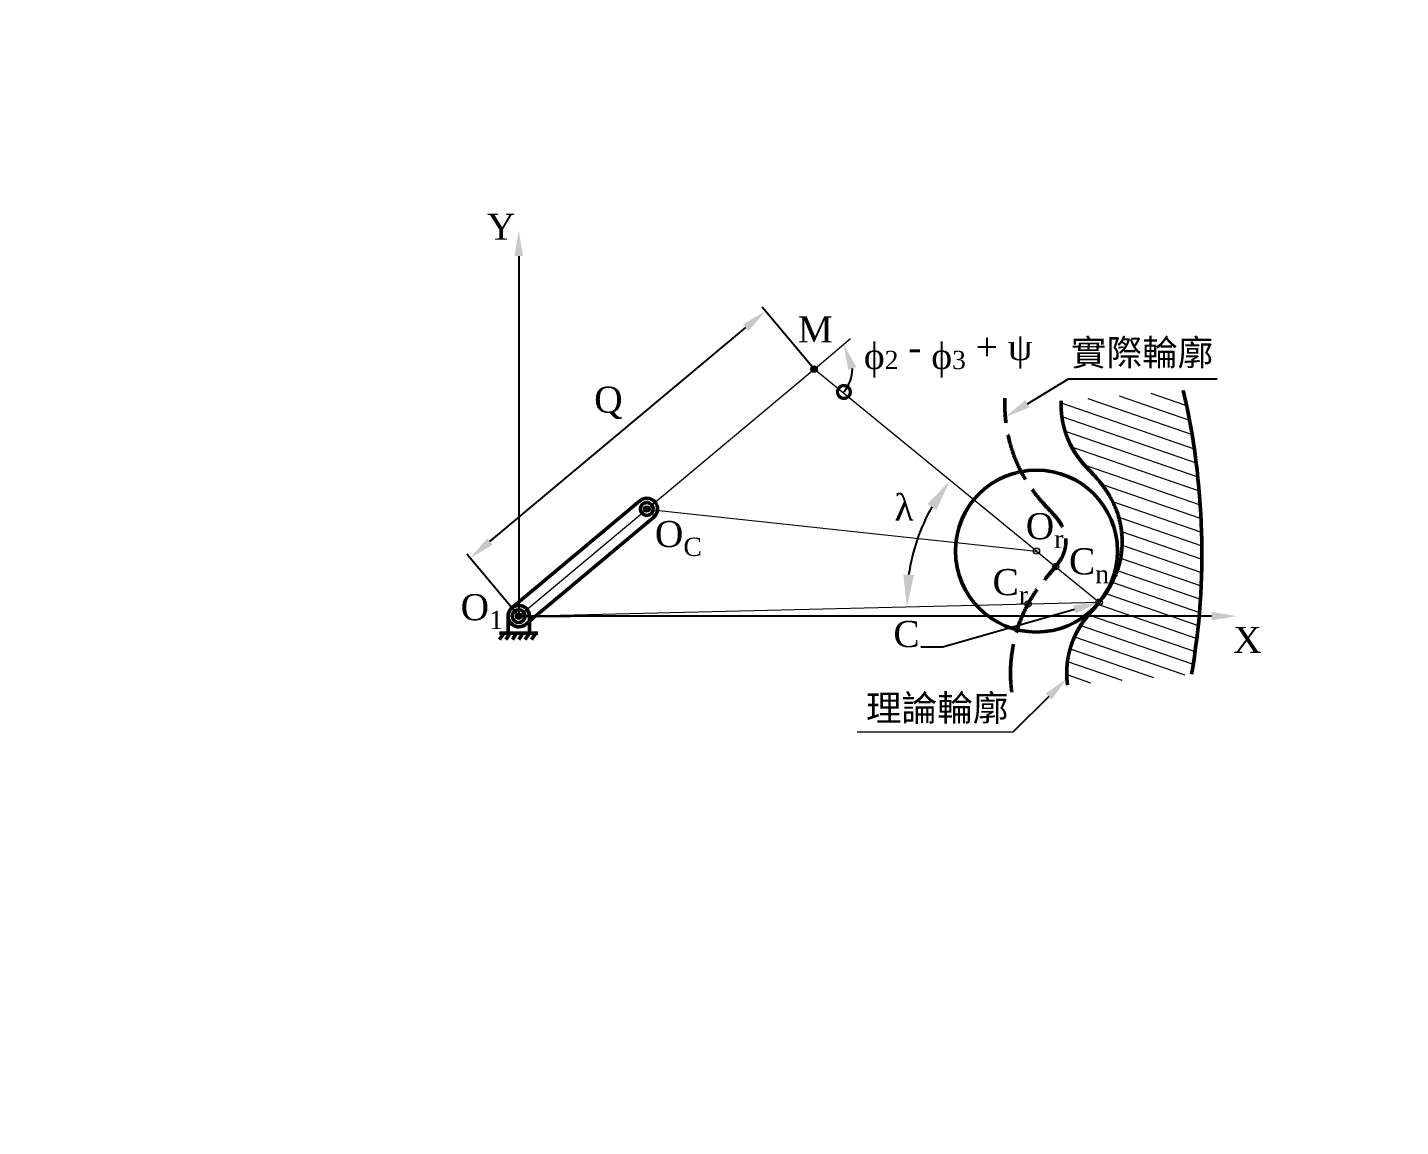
# Model space of a CAD drawing. Header units: millimetres. Extents: x -627 to 1823, y -1195 to 1759.
# Drawn here: x 925.2 to 1267, y -485.7 to -212.1 of the extents above; entities that cross this region are included whole.
import ezdxf
from ezdxf import colors
from ezdxf.entities.mleader import LeaderData, LeaderLine
from ezdxf.math import Vec2, Vec3

# ---------------------------------------------------------------- set-up
doc = ezdxf.new("R2010")
doc.units = ezdxf.units.MM
doc.linetypes.add('ACAD_ISO02W100', pattern=[15, 12, -3])
doc.layers.add('DIM', color=7, linetype='Continuous', lineweight=20)
doc.layers.add('PROFILE', color=7, linetype='Continuous', lineweight=50)
doc.styles.get("Standard").update_dxf_attribs({"font": 'arial.ttf'})
doc.styles.add('可註解', font='arial.ttf')
doc.dimstyles.new('凸輪專題用', dxfattribs={"dimtxt": 2.5, "dimasz": 8, "dimexe": 1.25, "dimexo": 0.625, "dimtad": 1, "dimtxsty": 'Standard', "dimcen": 0, "dimadec": 0, "dimazin": 0, "dimtfac": 1, "dimtmove": 0, "dimatfit": 3, "dimfxl": 1, "dimarcsym": 0})

# ---------------------------------------------------------------- blocks, each defined once
blk = doc.blocks.new('*D203')
at = {"layer": 'Defpoints', "color": 0, "transparency": 16777216}
for p in [(1121.01, -297.19), (1148.83, -334.42), (1176.39, -342.46), (1191.99, -355.22), (1047.49, -358.66)]:
    blk.add_point(p, dxfattribs=at)
at = {"layer": 'DIM', "color": 0, "lineweight": -2, "transparency": 16777216}
blk.add_arc((1191.99, -355.22), 47.91, 150.3161, 171.7866, dxfattribs=at)
at = {"layer": 'DIM', "color": 0, "transparency": 16777216}
for points in [[(1149.27, -330.74), (1151.47, -332.25), (1154.9, -324.9)], [(1145.91, -348.45), (1143.24, -348.29), (1144.1, -356.36)]]:
    blk.add_solid(points, dxfattribs=at)
blk = doc.blocks.new('*D204')
at = {"layer": 'Defpoints', "color": 0, "transparency": 16777216}
for p in [(1108.93, -282.75), (1121.01, -297.19), (1047.49, -358.66)]:
    blk.add_point(p, dxfattribs=at)
at = {"layer": 'DIM', "color": 0, "lineweight": -2, "transparency": 16777216}
for p, q in [((1120.61, -296.72), (1108.13, -281.79)), ((1040.32, -340.11), (1104.02, -286.85)), ((1047.09, -358.18), (1034.61, -343.26))]:
    blk.add_line(p, q, dxfattribs=at)
at = {"layer": 'DIM', "color": 0, "transparency": 16777216}
for points in [[(1103.34, -286.04), (1104.71, -287.67), (1108.93, -282.75)], [(1039.64, -339.29), (1041.01, -340.93), (1035.41, -344.21)]]:
    blk.add_solid(points, dxfattribs=at)
blk = doc.blocks.new('_DotSmall')
at = {"color": 0, "linetype": 'ByBlock', "const_width": 0.5}
blk.add_lwpolyline([(-0.0625, 0, 1), (0.0625, 0, 1)], format="xyb", close=True, dxfattribs=at)
blk = doc.blocks.new('*D205')
at = {"layer": 'Defpoints', "color": 0, "transparency": 16777216}
for p in [(1130.12, -289.58), (1121.26, -296.99), (1121.26, -296.99), (1130.32, -299.06), (1176.64, -342.25)]:
    blk.add_point(p, dxfattribs=at)
at = {"layer": 'DIM', "color": 0, "lineweight": -2, "transparency": 16777216}
blk.add_arc((1121.26, -296.99), 9.29, 320.7373, 359.5981, dxfattribs=at)
at = {"layer": 'DIM', "color": 0, "transparency": 16777216}
blk.add_solid([(1129.55, -297.41), (1131.55, -296.69), (1128.39, -291.03)], dxfattribs=at)
at = {"layer": 'DIM', "color": 0, "lineweight": -2, "transparency": 16777216, "xscale": 6.4, "yscale": 6.4, "zscale": 6.4, "rotation": 230.7373248420033}
blk.add_blockref('_DotSmall', (1128.45, -302.87), dxfattribs=at)
blk = doc.blocks.new('*D213')
at = {"layer": 'Defpoints', "color": 0, "transparency": 16777216}
for p in [(1106.73, -704.37), (1117.41, -709.73), (1094.27, -715.44), (1094.27, -715.44), (1121.66, -715.44)]:
    blk.add_point(p, dxfattribs=at)
at = {"layer": 'DIM', "color": 0, "lineweight": -2, "transparency": 16777216}
blk.add_line((1107.2, -703.96), (1113.02, -698.79), dxfattribs=at)
blk.add_arc((1094.27, -715.44), 23.83, 0, 26.1821, dxfattribs=at)
at = {"layer": 'DIM', "color": 0, "transparency": 16777216}
blk.add_solid([(1114.77, -705.52), (1116.54, -704.33), (1112.09, -699.62)], dxfattribs=at)
at = {"layer": 'DIM', "color": 0, "lineweight": -2, "transparency": 16777216, "xscale": 6.4, "yscale": 6.4, "zscale": 6.4, "rotation": 270.0000000000002}
blk.add_blockref('_DotSmall', (1118.1, -715.44), dxfattribs=at)
blk = doc.blocks.new('*D214')
at = {"layer": 'Defpoints', "color": 0, "transparency": 16777216}
for p in [(1267.03, -678.4), (1094.27, -715.44), (1094.27, -715.44), (1107.99, -714.48), (1121.66, -715.44)]:
    blk.add_point(p, dxfattribs=at)
at = {"layer": 'DIM', "color": 0, "lineweight": -2, "transparency": 16777216}
for start, end in [(39.0115, 65.9197), (0, 12.1034), (333.0919, 0)]:
    blk.add_arc((1094.27, -715.44), 13.75, start, end, dxfattribs=at)
at = {"layer": 'DIM', "color": 0, "transparency": 16777216}
blk.add_solid([(1105.92, -706.33), (1103.99, -707.25), (1107.72, -712.56)], dxfattribs=at)
at = {"layer": 'DIM', "color": 0, "lineweight": -2, "transparency": 16777216, "xscale": 6.4, "yscale": 6.4, "zscale": 6.4, "rotation": 90.00000000000004}
blk.add_blockref('_DotSmall', (1108.02, -715.44), dxfattribs=at)
blk = doc.blocks.new('*D218')
at = {"layer": 'Defpoints', "color": 0, "transparency": 16777216}
for p in [(1212.31, -677.75), (1158.13, -695.37), (1113.4, -698.45), (1113.4, -698.45), (1161.06, -698.45)]:
    blk.add_point(p, dxfattribs=at)
at = {"layer": 'DIM', "color": 0, "lineweight": -2, "transparency": 16777216}
blk.add_arc((1113.4, -698.45), 44.83, 0, 3.6337, dxfattribs=at)
at = {"layer": 'DIM', "color": 0, "transparency": 16777216}
blk.add_solid([(1157.09, -695.75), (1159.2, -695.47), (1157.28, -689.27)], dxfattribs=at)
at = {"layer": 'DIM', "color": 0, "lineweight": -2, "transparency": 16777216, "xscale": 6.4, "yscale": 6.4, "zscale": 6.4, "rotation": 270}
blk.add_blockref('_DotSmall', (1158.23, -698.45), dxfattribs=at)

msp = doc.modelspace()

# ---------------------------------------------------------------- hatches: boundary and pattern name
at = {"layer": 'DIM'}
h = msp.add_hatch(color=256, dxfattribs=at)
h.dxf.hatch_style = 1
h.paths.add_polyline_path([(1120.222, -297.196, 0.1732786), (1120.403, -297.703), (1120.511, -297.613), (1121.011, -297.195), (1121.637, -297.707, 0.1749707), (1121.822, -297.196, 1)])
h.paths.add_polyline_path([(1121.011, -297.195), (1120.511, -297.613), (1120.403, -297.703, 0.4715211), (1121.637, -297.707)])
h = msp.add_hatch(dxfattribs=at)
h.set_pattern_fill('ANSI31', color=256, angle=116)
h.set_pattern_definition([(161, (343.4975, 6.837), (-1.033679, -3.002021), [])])
edge = h.paths.add_edge_path()
edge.add_line((1212.951, -302.49), (1182.552, -305.067))
edge.add_spline(control_points=[(1182.552, -305.067), (1182.55, -305.114), (1182.545, -305.222), (1182.538, -305.39), (1182.533, -305.573), (1182.529, -305.757), (1182.527, -305.942), (1182.526, -306.128), (1182.527, -306.316), (1182.529, -306.504), (1182.533, -306.693), (1182.539, -306.883), (1182.546, -307.073), (1182.555, -307.265), (1182.566, -307.457), (1182.579, -307.65), (1182.593, -307.844), (1182.61, -308.038), (1182.627, -308.232), (1182.647, -308.427), (1182.669, -308.622), (1182.692, -308.818), (1182.717, -309.014), (1182.744, -309.21), (1182.773, -309.406), (1182.803, -309.603), (1182.836, -309.799), (1182.87, -309.995), (1182.906, -310.192), (1182.944, -310.388), (1182.983, -310.583), (1183.025, -310.779), (1183.068, -310.974), (1183.113, -311.169), (1183.159, -311.363), (1183.207, -311.557), (1183.257, -311.75), (1183.309, -311.942), (1183.362, -312.134), (1183.417, -312.325), (1183.474, -312.515), (1183.532, -312.704), (1183.592, -312.892), (1183.653, -313.08), (1183.716, -313.266), (1183.78, -313.451), (1183.846, -313.635), (1183.913, -313.818), (1183.981, -313.999), (1184.051, -314.18), (1184.122, -314.359), (1184.194, -314.536), (1184.268, -314.712), (1184.343, -314.887), (1184.418, -315.06), (1184.495, -315.232), (1184.574, -315.402), (1184.653, -315.571), (1184.733, -315.738), (1184.814, -315.903), (1184.896, -316.066), (1184.979, -316.228), (1185.062, -316.389), (1185.147, -316.547), (1185.232, -316.704), (1185.318, -316.859), (1185.405, -317.012), (1185.492, -317.164), (1185.58, -317.313), (1185.669, -317.461), (1185.758, -317.608), (1185.847, -317.752), (1185.937, -317.895), (1186.028, -318.036), (1186.119, -318.175), (1186.21, -318.313), (1186.302, -318.449), (1186.394, -318.583), (1186.487, -318.716), (1186.579, -318.847), (1186.673, -318.977), (1186.766, -319.105), (1186.86, -319.232), (1186.954, -319.358), (1187.049, -319.482), (1187.144, -319.605), (1187.239, -319.727), (1187.335, -319.848), (1187.431, -319.968), (1187.528, -320.087), (1187.625, -320.205), (1187.723, -320.323), (1187.822, -320.44), (1187.921, -320.557), (1188.022, -320.674), (1188.123, -320.79), (1188.225, -320.907), (1188.328, -321.024), (1188.433, -321.141), (1188.539, -321.259), (1188.647, -321.378), (1188.757, -321.499), (1188.869, -321.62), (1188.983, -321.744), (1189.099, -321.869), (1189.218, -321.997), (1189.34, -322.127), (1189.465, -322.261), (1189.594, -322.398), (1189.727, -322.539), (1189.864, -322.685), (1190.006, -322.836), (1190.153, -322.993), (1190.306, -323.157), (1190.465, -323.327), (1190.63, -323.506), (1190.802, -323.694), (1190.982, -323.893), (1191.17, -324.102), (1191.366, -324.324), (1191.572, -324.56), (1191.788, -324.811), (1192.014, -325.08), (1192.251, -325.368), (1192.498, -325.676), (1192.758, -326.008), (1193.028, -326.366), (1193.31, -326.752), (1193.603, -327.169), (1193.907, -327.62), (1194.22, -328.107), (1194.541, -328.635), (1194.868, -329.205), (1195.198, -329.821), (1195.529, -330.485), (1195.855, -331.199), (1196.173, -331.964), (1196.477, -332.78), (1196.761, -333.646), (1197.019, -334.559), (1197.245, -335.516), (1197.433, -336.51), (1197.578, -337.534), (1197.676, -338.579), (1197.724, -339.635), (1197.72, -340.693), (1197.667, -341.741), (1197.565, -342.771), (1197.419, -343.772), (1197.233, -344.737), (1197.013, -345.66), (1196.766, -346.537), (1196.496, -347.365), (1196.211, -348.143), (1195.915, -348.87), (1195.612, -349.547), (1195.308, -350.176), (1195.005, -350.76), (1194.707, -351.3), (1194.414, -351.801), (1194.13, -352.264), (1193.855, -352.693), (1193.589, -353.09), (1193.334, -353.459), (1193.089, -353.801), (1192.854, -354.12), (1192.657, -354.381), (1192.538, -354.536), (1192.494, -354.592)], knot_values=[30.4787176, 30.4787176, 30.4787176, 30.4787176, 30.5667074, 30.6804003, 30.7947871, 30.909853, 31.0255817, 31.1419559, 31.2589584, 31.3765698, 31.49477, 31.6135386, 31.7328542, 31.8526943, 31.9730368, 32.0938569, 32.2151312, 32.3368352, 32.4589424, 32.5814279, 32.7042654, 32.8274283, 32.9508887, 33.0746205, 33.1985952, 33.322785, 33.4471622, 33.5716969, 33.6963628, 33.821129, 33.9459678, 34.0708502, 34.1957474, 34.3206296, 34.4454683, 34.5702345, 34.6949, 34.8194356, 34.9438125, 35.0680021, 35.1919772, 35.3157083, 35.4391693, 35.5623318, 35.6851692, 35.8076549, 35.9297628, 36.0514662, 36.1727401, 36.2935604, 36.4139028, 36.5337427, 36.6530586, 36.7718275, 36.890028, 37.0076392, 37.1246413, 37.2410159, 37.3567444, 37.4718097, 37.586197, 37.69989, 37.8128769, 37.9251433, 38.0366807, 38.1474775, 38.2575265, 38.3668215, 38.4753567, 38.583131, 38.6901418, 38.7963906, 38.9018803, 39.0066173, 39.1106073, 39.213862, 39.3163938, 39.4182184, 39.5193547, 39.6198247, 39.7196536, 39.8188703, 39.9175083, 40.0156036, 40.1131987, 40.2103392, 40.3070758, 40.4034652, 40.4995702, 40.5954587, 40.6912056, 40.7868928, 40.8826101, 40.9784553, 41.0745356, 41.1709662, 41.2678736, 41.3653955, 41.4636804, 41.5628906, 41.6632023, 41.7648063, 41.8679099, 41.9727372, 42.0795334, 42.1885634, 42.3001136, 42.4144968, 42.5320508, 42.6531438, 42.7781745, 42.907576, 43.0418183, 43.1814111, 43.3269083, 43.4789088, 43.6380642, 43.8050791, 43.9807149, 44.1657946, 44.361206, 44.5679042, 44.7869129, 45.0193254, 45.2663039, 45.5290765, 45.80893, 46.1071989, 46.4252505, 46.7644626, 47.1261908, 47.5117316, 47.9222683, 48.3588122, 48.8221255, 49.3126389, 49.8303614, 50.3747864, 50.9448081, 51.5386498, 52.1538249, 52.7871364, 53.434726, 54.0921768, 54.7546653, 55.4171536, 56.0746046, 56.7221943, 57.355506, 57.9706812, 58.5645224, 59.1345442, 59.6789698, 60.1966918, 60.6872057, 61.1505186, 61.5870621, 61.9975995, 62.3831399, 62.7448684, 63.0840806, 63.4021319, 63.7004012, 63.9802539, 64.2430269, 64.4900054, 64.7224177, 64.8561929, 64.8561929, 64.8561929, 64.8561929], degree=3, periodic=0)
edge.add_arc((1191.992, -355.215), 0.8, 0, 51.12277, ccw=False)
edge.add_arc((1191.992, -355.215), 0.8, -128.94093, 0, ccw=False)
edge.add_spline(control_points=[(1191.489, -355.838), (1191.484, -355.844), (1191.425, -355.915), (1191.313, -356.048), (1191.155, -356.234), (1191.004, -356.411), (1190.858, -356.581), (1190.718, -356.744), (1190.582, -356.901), (1190.451, -357.052), (1190.325, -357.199), (1190.201, -357.341), (1190.082, -357.48), (1189.965, -357.616), (1189.852, -357.748), (1189.741, -357.878), (1189.632, -358.006), (1189.526, -358.132), (1189.421, -358.257), (1189.318, -358.38), (1189.217, -358.503), (1189.141, -358.596), (1189.099, -358.648), (1189.089, -358.659)], knot_values=[27.1633615, 27.1633615, 27.1633615, 27.1633615, 27.1783749, 27.3375304, 27.4895315, 27.6350282, 27.774621, 27.9088633, 28.0382647, 28.1632955, 28.2843884, 28.4019429, 28.5163262, 28.6278766, 28.736906, 28.843702, 28.9485301, 29.0516336, 29.1532374, 29.2535491, 29.3527593, 29.4510443, 29.4786577, 29.4786577, 29.4786577, 29.4786577], degree=3, periodic=0)
edge.add_line((1189.089, -358.659), (1216.886, -358.659))
edge.add_arc((1037.59, -342.996), 179.978, 355.00726, 373.00648)
edge = h.paths.add_edge_path()
edge.add_line((1216.886, -358.659), (1189.089, -358.659))
edge.add_spline(control_points=[(1189.089, -358.659), (1189.066, -358.688), (1189.01, -358.757), (1188.922, -358.867), (1188.826, -358.987), (1188.73, -359.108), (1188.636, -359.229), (1188.542, -359.35), (1188.449, -359.472), (1188.357, -359.594), (1188.265, -359.717), (1188.174, -359.841), (1188.084, -359.966), (1187.993, -360.092), (1187.904, -360.219), (1187.814, -360.347), (1187.726, -360.476), (1187.637, -360.607), (1187.549, -360.739), (1187.461, -360.873), (1187.374, -361.008), (1187.287, -361.144), (1187.201, -361.282), (1187.115, -361.422), (1187.029, -361.564), (1186.944, -361.707), (1186.86, -361.851), (1186.776, -361.998), (1186.692, -362.146), (1186.61, -362.296), (1186.527, -362.447), (1186.446, -362.601), (1186.365, -362.756), (1186.285, -362.912), (1186.205, -363.071), (1186.127, -363.231), (1186.049, -363.393), (1185.972, -363.557), (1185.896, -363.722), (1185.821, -363.889), (1185.747, -364.057), (1185.674, -364.227), (1185.602, -364.399), (1185.531, -364.572), (1185.461, -364.747), (1185.393, -364.923), (1185.325, -365.101), (1185.259, -365.28), (1185.194, -365.461), (1185.131, -365.642), (1185.069, -365.825), (1185.008, -366.01), (1184.949, -366.195), (1184.891, -366.382), (1184.834, -366.569), (1184.779, -366.758), (1184.726, -366.948), (1184.674, -367.138), (1184.624, -367.33), (1184.576, -367.522), (1184.529, -367.715), (1184.483, -367.909), (1184.44, -368.104), (1184.398, -368.299), (1184.358, -368.494), (1184.32, -368.69), (1184.283, -368.887), (1184.248, -369.083), (1184.215, -369.28), (1184.184, -369.478), (1184.154, -369.675), (1184.126, -369.872), (1184.101, -370.07), (1184.076, -370.268), (1184.054, -370.465), (1184.034, -370.662), (1184.015, -370.859), (1183.998, -371.056), (1183.983, -371.253), (1183.97, -371.449), (1183.958, -371.644), (1183.948, -371.839), (1183.94, -372.034), (1183.934, -372.228), (1183.93, -372.421), (1183.927, -372.614), (1183.926, -372.805), (1183.926, -372.996), (1183.928, -373.186), (1183.932, -373.375), (1183.938, -373.563), (1183.945, -373.751), (1183.953, -373.937), (1183.964, -374.121), (1183.975, -374.305), (1183.988, -374.488), (1184.003, -374.669), (1184.019, -374.849), (1184.036, -375.028), (1184.055, -375.205), (1184.075, -375.381), (1184.097, -375.556), (1184.112, -375.675), (1184.12, -375.735), (1184.121, -375.738)], knot_values=[15.7202119, 15.7202119, 15.7202119, 15.7202119, 15.7901203, 15.8870275, 15.9834579, 16.0795381, 16.175384, 16.2711013, 16.3667887, 16.4625354, 16.5584232, 16.6545286, 16.7509179, 16.8476545, 16.9447949, 17.0423899, 17.1404855, 17.2391229, 17.3383399, 17.4381692, 17.5386392, 17.6397755, 17.7415998, 17.8441316, 17.9473867, 18.0513771, 18.1561134, 18.261603, 18.3678517, 18.4748626, 18.5826372, 18.6911728, 18.8004676, 18.9105166, 19.0213136, 19.1328503, 19.2451169, 19.3581036, 19.471797, 19.5861837, 19.7012495, 19.8169782, 19.9333526, 20.050355, 20.1679658, 20.2861664, 20.404935, 20.5242506, 20.6440911, 20.764433, 20.8852533, 21.006528, 21.1282315, 21.2503389, 21.3728247, 21.4956619, 21.6188245, 21.742285, 21.8660167, 21.9899914, 22.1141815, 22.2385582, 22.3630939, 22.4877586, 22.6125255, 22.7373644, 22.8622466, 22.9871435, 23.1120258, 23.2368644, 23.3616314, 23.4862966, 23.6108317, 23.7352084, 23.8593985, 23.9833734, 24.1071051, 24.2305657, 24.3537285, 24.4765655, 24.5990516, 24.7211584, 24.8428623, 24.9641369, 25.0849569, 25.205299, 25.3251393, 25.4444549, 25.5632239, 25.6814243, 25.7990353, 25.9160373, 26.0324121, 26.1481407, 26.2632063, 26.3775932, 26.4912866, 26.604273, 26.7165404, 26.828077, 26.938874, 27.0489227, 27.1582176, 27.1633615, 27.1633615, 27.1633615, 27.1633615], degree=3, periodic=0)
edge.add_line((1184.121, -375.738), (1215.03, -373.117))
edge.add_arc((1037.59, -342.996), 179.978, 350.36553, 355.00726)
h = msp.add_hatch(color=256, dxfattribs=at)
h.dxf.hatch_style = 1
h.paths.add_polyline_path([(1080.179, -332), (1079.379, -332), (1078.765, -332.513, 0.7008809)])
h.paths.add_polyline_path([(1079.224, -331.215, 0.3582298), (1078.579, -332, 0.1758613), (1078.765, -332.513), (1079.379, -332)])
h.paths.add_polyline_path([(1079.993, -331.487, 0.2738851), (1079.224, -331.215), (1079.379, -332)])
h.paths.add_polyline_path([(1080.164, -331.845, 0.1260307), (1079.993, -331.487), (1079.379, -332)])
h.paths.add_polyline_path([(1080.164, -331.845), (1079.379, -332), (1080.179, -332, 0.0487501)])
h = msp.add_hatch(color=256, dxfattribs=at)
h.dxf.hatch_style = 1
edge = h.paths.add_edge_path()
edge.add_spline(control_points=[(1174.295, -355.637), (1174.422, -355.403), (1174.553, -355.17), (1174.685, -354.939)], knot_values=[24.3797801, 24.3797801, 24.3797801, 24.3797801, 24.6826534, 24.6826534, 24.6826534, 24.6826534], degree=3, periodic=0)
edge.add_arc((1174.295, -355.637), 0.8, 60.76177, 180)
edge.add_arc((1174.295, -355.637), 0.8, 180, 181.3653)
edge.add_line((1173.495, -355.656), (1174.295, -355.637))
edge = h.paths.add_edge_path()
edge.add_line((1174.295, -355.637), (1173.495, -355.656))
edge.add_arc((1174.295, -355.637), 0.8, 181.3653, 242.04763)
edge.add_spline(control_points=[(1173.92, -356.344), (1174.042, -356.107), (1174.167, -355.871), (1174.295, -355.637)], knot_values=[24.0772607, 24.0772607, 24.0772607, 24.0772607, 24.3797801, 24.3797801, 24.3797801, 24.3797801], degree=3, periodic=0)
edge = h.paths.add_edge_path()
edge.add_arc((1174.295, -355.637), 0.8, 0, 1.3653)
edge.add_line((1175.094, -355.618), (1174.295, -355.637))
edge.add_spline(control_points=[(1174.295, -355.637), (1174.167, -355.871), (1174.042, -356.107), (1173.92, -356.344)], knot_values=[24.0772607, 24.0772607, 24.0772607, 24.0772607, 24.3797801, 24.3797801, 24.3797801, 24.3797801], degree=3, periodic=0)
edge.add_arc((1174.295, -355.637), 0.8, 242.04763, 360)
edge = h.paths.add_edge_path()
edge.add_spline(control_points=[(1174.685, -354.939), (1174.553, -355.17), (1174.422, -355.403), (1174.295, -355.637)], knot_values=[24.3797801, 24.3797801, 24.3797801, 24.3797801, 24.6826534, 24.6826534, 24.6826534, 24.6826534], degree=3, periodic=0)
edge.add_line((1174.295, -355.637), (1175.094, -355.618))
edge.add_arc((1174.295, -355.637), 0.8, 1.3653, 60.76177)
h.paths.add_polyline_path([(1181.976, -346.337, 0.7187367), (1180.539, -345.853), (1181.777, -346.865, 0.1824075)])
h.paths.add_polyline_path([(1176.388, -342.46), (1175.593, -342.374, 0.0268599), (1175.588, -342.46, 0.7050129), (1177.007, -342.967)])
h.paths.add_polyline_path([(1175.769, -341.954), (1176.388, -342.46), (1177.007, -342.967, 0.1730116), (1177.188, -342.46, 0.7050129)])
h.paths.add_polyline_path([(1175.769, -341.954, 0.1454757), (1175.593, -342.374), (1176.388, -342.46)])
edge = h.paths.add_edge_path()
edge.add_spline(control_points=[(1192.494, -354.592), (1192.467, -354.628), (1192.371, -354.751), (1192.21, -354.956), (1192.014, -355.2), (1191.827, -355.43), (1191.653, -355.641), (1191.541, -355.775), (1191.489, -355.838)], knot_values=[29.4786577, 29.4786577, 29.4786577, 29.4786577, 29.5638914, 29.7705899, 29.966001, 30.151081, 30.3267167, 30.4787176, 30.4787176, 30.4787176, 30.4787176], degree=3, periodic=0)
edge.add_arc((1191.992, -355.215), 0.8, 231.05907, 360)
edge.add_arc((1191.992, -355.215), 0.8, 0, 51.12277)
h.paths.add_polyline_path([(1192.491, -354.59, 0.4105923), (1191.373, -354.709), (1191.992, -355.215), (1191.192, -355.234, 0.2155808), (1191.478, -355.828, 0.0198476)])
h.paths.add_polyline_path([(1191.373, -354.709, 0.1730116), (1191.192, -355.215, 0.0059573), (1191.192, -355.234), (1191.992, -355.215)])
h = msp.add_hatch(color=256, dxfattribs=at)
h.dxf.hatch_style = 1
edge = h.paths.add_edge_path()
edge.add_spline(control_points=[(1181.158, -346.359), (1181.347, -346.124), (1181.514, -345.908), (1181.665, -345.703)], knot_values=[30.0513592, 30.0513592, 30.0513592, 30.0513592, 30.9213556, 30.9213556, 30.9213556, 30.9213556], degree=3, periodic=0)
edge.add_arc((1181.176, -346.337), 0.8, 52.32503, 142.82476)
edge.add_line((1180.539, -345.853), (1181.158, -346.359))
h.paths.add_polyline_path([(1180.539, -345.853, 0.1636453), (1180.376, -346.337, 0.6914642), (1181.777, -346.865)])
h = msp.add_hatch(color=256, dxfattribs=at)
h.dxf.hatch_style = 1
h.paths.add_polyline_path([(1047.491, -357.859, 0.4142136), (1046.691, -358.659, 1), (1048.291, -358.659), (1047.491, -358.659)])
h.paths.add_polyline_path([(1048.105, -358.146, 0.2221686), (1047.491, -357.859), (1047.491, -358.659)], flags=17)
h.paths.add_polyline_path([(1048.105, -358.146), (1047.491, -358.659), (1048.291, -358.659, 0.1758613)], flags=17)

# ---------------------------------------------------------------- linework, layer by layer
for p, q in [((1121.261, -296.986), (1130.123, -289.576)), ((1176.388, -342.46), (1121.011, -297.195)), ((1079.379, -332), (1120.511, -297.613)), ((1047.491, -358.659), (1079.379, -332)), ((1079.379, -332), (1176.388, -342.46)), ((1176.388, -342.46), (1191.992, -355.215)), ((1047.491, -358.659), (1191.992, -355.215)), ((1170.517, -387.554), (1131.781, -387.554))]:
    msp.add_line(p, q, dxfattribs=at)
for centre in [(1121.022, -297.196), (1079.379, -332), (1176.388, -342.46), (1181.176, -346.337), (1174.295, -355.637), (1191.992, -355.215), (1047.491, -358.659)]:
    msp.add_circle(centre, 0.8, dxfattribs=at)
at = {"layer": 'PROFILE'}
for p, q in [((1120.511, -297.613), (1121.011, -297.195)), ((1045.78, -356.613), (1077.669, -329.954)), ((1049.201, -360.705), (1081.089, -334.046)), ((1044.824, -358.659), (1044.824, -362.926)), ((1050.158, -362.926), (1050.158, -358.659)), ((1042.691, -362.926), (1052.291, -362.926)), ((1043.754, -362.926), (1042.705, -364.506)), ((1045.354, -362.926), (1044.305, -364.506)), ((1046.954, -362.926), (1045.905, -364.506)), ((1048.554, -362.926), (1047.505, -364.506)), ((1050.154, -362.926), (1049.105, -364.506)), ((1051.754, -362.926), (1050.705, -364.506))]:
    msp.add_line(p, q, dxfattribs=at)
for centre, radius in [((1176.388, -342.46), 20.16), ((1079.379, -332), 1.6), ((1047.491, -358.659), 1.6)]:
    msp.add_circle(centre, radius, dxfattribs=at)
for centre, radius, start, end in [((1037.59, -342.996), 179.978, 350.36553, 13.00648), ((1079.379, -332), 2.667, 309.53411, 130.25884), ((1047.491, -358.659), 2.667, 358.13818, 309.89647)]:
    msp.add_arc(centre, radius, start, end, dxfattribs=at)
at = {"layer": 'PROFILE', "linetype": 'ACAD_ISO02W100'}
msp.add_open_spline([(1170.247, -377.617), (1170.122, -376.693), (1170.034, -375.766), (1169.864, -372.736), (1169.933, -370.638), (1170.51, -365.807), (1171.155, -363.09), (1172.578, -359.194), (1173.114, -357.948), (1174.33, -355.518), (1175.011, -354.335), (1176.263, -352.415), (1176.81, -351.648), (1177.888, -350.233), (1178.418, -349.587), (1179.364, -348.467), (1179.778, -347.993), (1180.479, -347.179), (1180.77, -346.836), (1181.346, -346.13), (1181.608, -345.788), (1182.065, -345.147), (1182.259, -344.849), (1182.602, -344.269), (1182.752, -343.987), (1183.157, -343.131), (1183.355, -342.566), (1183.629, -341.43), (1183.703, -340.862), (1183.731, -339.726), (1183.685, -339.158), (1183.479, -338.075), (1183.328, -337.56), (1182.977, -336.684), (1182.804, -336.322), (1182.421, -335.638), (1182.22, -335.318), (1181.745, -334.647), (1181.474, -334.296), (1180.801, -333.502), (1180.4, -333.059), (1179.561, -332.164), (1179.212, -331.795), (1178.42, -330.943), (1177.977, -330.459), (1177.046, -329.388), (1176.56, -328.802), (1175.601, -327.566), (1175.127, -326.916), (1174.043, -325.313), (1173.449, -324.339), (1172.363, -322.345), (1171.869, -321.325), (1170.982, -319.248), (1170.589, -318.193), (1169.59, -315.073), (1169.119, -312.972), (1168.555, -308.712), (1168.462, -306.547), (1168.569, -304.38)], degree=3, knots=[15.7202119, 15.7202119, 15.7202119, 15.7202119, 16.7774147, 16.7774147, 19.1738649, 19.1738649, 22.3706869, 22.3706869, 23.9121164, 23.9121164, 25.4535459, 25.4535459, 26.5522507, 26.5522507, 27.6509555, 27.6509555, 28.7496603, 28.7496603, 29.8483651, 29.8483651, 31.2615941, 31.2615941, 32.6748231, 32.6748231, 34.0880522, 34.0880522, 37.0206064, 37.0206064, 39.9531606, 39.9531606, 42.8857149, 42.8857149, 45.5808604, 45.5808604, 47.475921, 47.475921, 49.1026826, 49.1026826, 50.7294441, 50.7294441, 52.3562057, 52.3562057, 53.2805306, 53.2805306, 54.2048556, 54.2048556, 55.1291806, 55.1291806, 56.0535056, 56.0535056, 57.3423681, 57.3423681, 58.6312307, 58.6312307, 59.9200932, 59.9200932, 62.3907659, 62.3907659, 64.8561929, 64.8561929, 64.8561929, 64.8561929], dxfattribs=at)
at = {"layer": 'PROFILE'}
msp.add_open_spline([(1184.121, -375.738), (1184.12, -375.735), (1184.112, -375.675), (1184.097, -375.556), (1184.075, -375.381), (1184.055, -375.205), (1184.036, -375.028), (1184.019, -374.849), (1184.003, -374.669), (1183.988, -374.488), (1183.975, -374.305), (1183.964, -374.121), (1183.953, -373.937), (1183.945, -373.751), (1183.938, -373.563), (1183.932, -373.375), (1183.928, -373.186), (1183.926, -372.996), (1183.926, -372.805), (1183.927, -372.614), (1183.93, -372.421), (1183.934, -372.228), (1183.94, -372.034), (1183.948, -371.839), (1183.958, -371.644), (1183.97, -371.449), (1183.983, -371.253), (1183.998, -371.056), (1184.015, -370.859), (1184.034, -370.662), (1184.054, -370.465), (1184.076, -370.268), (1184.101, -370.07), (1184.126, -369.872), (1184.154, -369.675), (1184.184, -369.478), (1184.215, -369.28), (1184.248, -369.083), (1184.283, -368.887), (1184.32, -368.69), (1184.358, -368.494), (1184.398, -368.299), (1184.44, -368.104), (1184.483, -367.909), (1184.529, -367.715), (1184.576, -367.522), (1184.624, -367.33), (1184.674, -367.138), (1184.726, -366.948), (1184.779, -366.758), (1184.834, -366.569), (1184.891, -366.382), (1184.949, -366.195), (1185.008, -366.01), (1185.069, -365.825), (1185.131, -365.642), (1185.194, -365.461), (1185.259, -365.28), (1185.325, -365.101), (1185.393, -364.923), (1185.461, -364.747), (1185.531, -364.572), (1185.602, -364.399), (1185.674, -364.227), (1185.747, -364.057), (1185.821, -363.889), (1185.896, -363.722), (1185.972, -363.557), (1186.049, -363.393), (1186.127, -363.231), (1186.205, -363.071), (1186.285, -362.912), (1186.365, -362.756), (1186.446, -362.601), (1186.527, -362.447), (1186.61, -362.296), (1186.692, -362.146), (1186.776, -361.998), (1186.86, -361.851), (1186.944, -361.707), (1187.029, -361.564), (1187.115, -361.422), (1187.201, -361.282), (1187.287, -361.144), (1187.374, -361.008), (1187.461, -360.873), (1187.549, -360.739), (1187.637, -360.607), (1187.726, -360.476), (1187.814, -360.347), (1187.904, -360.219), (1187.993, -360.092), (1188.084, -359.966), (1188.174, -359.841), (1188.265, -359.717), (1188.357, -359.594), (1188.449, -359.472), (1188.542, -359.35), (1188.636, -359.229), (1188.73, -359.108), (1188.826, -358.987), (1188.922, -358.867), (1189.019, -358.746), (1189.117, -358.625), (1189.217, -358.503), (1189.318, -358.38), (1189.421, -358.257), (1189.526, -358.132), (1189.632, -358.006), (1189.741, -357.878), (1189.852, -357.748), (1189.965, -357.616), (1190.082, -357.48), (1190.201, -357.341), (1190.325, -357.199), (1190.451, -357.052), (1190.582, -356.901), (1190.718, -356.744), (1190.858, -356.581), (1191.004, -356.411), (1191.155, -356.234), (1191.313, -356.048), (1191.477, -355.853), (1191.648, -355.647), (1191.827, -355.43), (1192.014, -355.2), (1192.21, -354.956), (1192.415, -354.695), (1192.63, -354.417), (1192.854, -354.12), (1193.089, -353.801), (1193.334, -353.459), (1193.589, -353.09), (1193.855, -352.693), (1194.13, -352.264), (1194.414, -351.801), (1194.707, -351.3), (1195.005, -350.76), (1195.308, -350.176), (1195.612, -349.547), (1195.915, -348.87), (1196.211, -348.143), (1196.496, -347.365), (1196.766, -346.537), (1197.013, -345.66), (1197.233, -344.737), (1197.419, -343.772), (1197.565, -342.771), (1197.667, -341.741), (1197.72, -340.693), (1197.724, -339.635), (1197.676, -338.579), (1197.578, -337.534), (1197.433, -336.51), (1197.245, -335.516), (1197.019, -334.559), (1196.761, -333.646), (1196.477, -332.78), (1196.173, -331.964), (1195.855, -331.199), (1195.529, -330.485), (1195.198, -329.821), (1194.868, -329.205), (1194.541, -328.635), (1194.22, -328.107), (1193.907, -327.62), (1193.603, -327.169), (1193.31, -326.752), (1193.028, -326.366), (1192.758, -326.008), (1192.498, -325.676), (1192.251, -325.368), (1192.014, -325.08), (1191.788, -324.811), (1191.572, -324.56), (1191.366, -324.324), (1191.17, -324.102), (1190.982, -323.893), (1190.802, -323.694), (1190.63, -323.506), (1190.465, -323.327), (1190.306, -323.157), (1190.153, -322.993), (1190.006, -322.836), (1189.864, -322.685), (1189.727, -322.539), (1189.594, -322.398), (1189.465, -322.261), (1189.34, -322.127), (1189.218, -321.997), (1189.099, -321.869), (1188.983, -321.744), (1188.869, -321.62), (1188.757, -321.499), (1188.647, -321.378), (1188.539, -321.259), (1188.433, -321.141), (1188.328, -321.024), (1188.225, -320.907), (1188.123, -320.79), (1188.022, -320.674), (1187.921, -320.557), (1187.822, -320.44), (1187.723, -320.323), (1187.625, -320.205), (1187.528, -320.087), (1187.431, -319.968), (1187.335, -319.848), (1187.239, -319.727), (1187.144, -319.605), (1187.049, -319.482), (1186.954, -319.358), (1186.86, -319.232), (1186.766, -319.105), (1186.673, -318.977), (1186.579, -318.847), (1186.487, -318.716), (1186.394, -318.583), (1186.302, -318.449), (1186.21, -318.313), (1186.119, -318.175), (1186.028, -318.036), (1185.937, -317.895), (1185.847, -317.752), (1185.758, -317.608), (1185.669, -317.461), (1185.58, -317.313), (1185.492, -317.164), (1185.405, -317.012), (1185.318, -316.859), (1185.232, -316.704), (1185.147, -316.547), (1185.062, -316.389), (1184.979, -316.228), (1184.896, -316.066), (1184.814, -315.903), (1184.733, -315.738), (1184.653, -315.571), (1184.574, -315.402), (1184.495, -315.232), (1184.418, -315.06), (1184.343, -314.887), (1184.268, -314.712), (1184.194, -314.536), (1184.122, -314.359), (1184.051, -314.18), (1183.981, -313.999), (1183.913, -313.818), (1183.846, -313.635), (1183.78, -313.451), (1183.716, -313.266), (1183.653, -313.08), (1183.592, -312.892), (1183.532, -312.704), (1183.474, -312.515), (1183.417, -312.325), (1183.362, -312.134), (1183.309, -311.942), (1183.257, -311.75), (1183.207, -311.557), (1183.159, -311.363), (1183.113, -311.169), (1183.068, -310.974), (1183.025, -310.779), (1182.983, -310.583), (1182.944, -310.388), (1182.906, -310.192), (1182.87, -309.995), (1182.836, -309.799), (1182.803, -309.603), (1182.773, -309.406), (1182.744, -309.21), (1182.717, -309.014), (1182.692, -308.818), (1182.669, -308.622), (1182.647, -308.427), (1182.627, -308.232), (1182.61, -308.038), (1182.593, -307.844), (1182.579, -307.65), (1182.566, -307.457), (1182.555, -307.265), (1182.546, -307.073), (1182.539, -306.883), (1182.533, -306.693), (1182.529, -306.504), (1182.527, -306.316), (1182.526, -306.128), (1182.527, -305.942), (1182.529, -305.757), (1182.533, -305.573), (1182.538, -305.39), (1182.545, -305.222), (1182.55, -305.114), (1182.552, -305.067)], degree=3, knots=[15.7202119, 15.7202119, 15.7202119, 15.7202119, 15.7253558, 15.8346507, 15.9446993, 16.0554964, 16.167033, 16.2793003, 16.3922867, 16.5059802, 16.620367, 16.7354327, 16.8511613, 16.967536, 17.0845381, 17.2021491, 17.3203495, 17.4391184, 17.558434, 17.6782744, 17.7986165, 17.9194364, 18.040711, 18.162415, 18.2845217, 18.4070079, 18.5298448, 18.6530076, 18.7764683, 18.9001999, 19.0241749, 19.148365, 19.2727416, 19.3972768, 19.521942, 19.646709, 19.7715476, 19.8964298, 20.0213268, 20.146209, 20.2710479, 20.3958147, 20.5204795, 20.6450152, 20.7693919, 20.893582, 21.0175567, 21.1412883, 21.2647489, 21.3879115, 21.5107487, 21.6332344, 21.7553418, 21.8770454, 21.9983201, 22.1191403, 22.2394823, 22.3593228, 22.4786384, 22.597407, 22.7156076, 22.8332184, 22.9502207, 23.0665951, 23.1823239, 23.2973897, 23.4117764, 23.5254697, 23.6384564, 23.750723, 23.8622597, 23.9730568, 24.0831058, 24.1924005, 24.3009362, 24.4087107, 24.5157217, 24.6219704, 24.72746, 24.8321963, 24.9361867, 25.0394417, 25.1419736, 25.2437978, 25.3449342, 25.4454041, 25.5452335, 25.6444505, 25.7430879, 25.8411835, 25.9387785, 26.0359189, 26.1326554, 26.2290448, 26.3251501, 26.4210379, 26.5167847, 26.6124721, 26.7081894, 26.8040352, 26.9001155, 26.9965459, 27.093453, 27.1909748, 27.2892599, 27.3884701, 27.4887818, 27.5903856, 27.6934891, 27.7983172, 27.9051132, 28.0141426, 28.125693, 28.2400763, 28.3576308, 28.4787237, 28.6037544, 28.7331559, 28.8673982, 29.006991, 29.1524877, 29.3044888, 29.4636443, 29.6306586, 29.8062942, 29.9913742, 30.1867853, 30.3934838, 30.6124927, 30.844905, 31.0918835, 31.3546565, 31.6345092, 31.9327786, 32.2508298, 32.590042, 32.9517705, 33.3373109, 33.7478483, 34.1843919, 34.6477048, 35.1382186, 35.6559407, 36.2003662, 36.770388, 37.3642293, 37.9794044, 38.6127161, 39.2603058, 39.9177569, 40.5802452, 41.2427336, 41.9001844, 42.547774, 43.1810856, 43.7962607, 44.3901023, 44.960124, 45.504549, 46.0222715, 46.5127849, 46.9760983, 47.4126421, 47.8231788, 48.2087197, 48.5704479, 48.90966, 49.2277116, 49.5259804, 49.805834, 50.0686066, 50.3155851, 50.5479976, 50.7670062, 50.9737044, 51.1691158, 51.3541956, 51.5298313, 51.6968462, 51.8560016, 52.0080022, 52.1534994, 52.2930921, 52.4273344, 52.5567359, 52.6817666, 52.8028596, 52.9204136, 53.0347968, 53.1463471, 53.2553771, 53.3621732, 53.4670006, 53.5701041, 53.6717081, 53.7720198, 53.87123, 53.9695149, 54.0670369, 54.1639442, 54.2603749, 54.3564551, 54.4523004, 54.5480177, 54.6437048, 54.7394518, 54.8353403, 54.9314452, 55.0278347, 55.1245712, 55.2217118, 55.3193068, 55.4174021, 55.5160402, 55.6152568, 55.7150858, 55.8155557, 55.9166921, 56.0185167, 56.1210485, 56.2243031, 56.3282931, 56.4330301, 56.5385198, 56.6447686, 56.7517795, 56.8595538, 56.9680889, 57.0773839, 57.187433, 57.2982297, 57.4097671, 57.5220335, 57.6350205, 57.7487134, 57.8631008, 57.978166, 58.0938946, 58.2102691, 58.3272712, 58.4448825, 58.563083, 58.6818519, 58.8011677, 58.9210077, 59.04135, 59.1621703, 59.2834443, 59.4051477, 59.5272555, 59.6497413, 59.7725786, 59.8957411, 60.0192021, 60.1429333, 60.2669083, 60.3910979, 60.5154748, 60.6400104, 60.764676, 60.8894422, 61.0142809, 61.139163, 61.2640603, 61.3889426, 61.5137814, 61.6385476, 61.7632135, 61.8877483, 62.0121255, 62.1363152, 62.2602899, 62.3840218, 62.5074821, 62.630645, 62.7534826, 62.8759681, 62.9980752, 63.1197792, 63.2410536, 63.3618737, 63.4822161, 63.6020562, 63.7213718, 63.8401404, 63.9583406, 64.0759521, 64.1929546, 64.3093288, 64.4250574, 64.5401233, 64.6545101, 64.7682031, 64.8561929, 64.8561929, 64.8561929, 64.8561929], dxfattribs=at)

# ---------------------------------------------------------------- texts
at = {"layer": 'DIM', "char_height": 6.5, "attachment_point": 1}
for s, insert, width in [('{\\fTimes New Roman|b0|i0|c0|p18;Y}', (1039.552, -258.491), 9.24115), ('\\A1;{\\fTimes New Roman|b0|i0|c0|p18;X}', (1225.355, -361.329), 81.62844)]:
    msp.add_mtext(s, dxfattribs=dict(at, insert=insert, width=width))
at = {"layer": 'DIM', "char_height": 6.5, "attachment_point": 1, "style": '可註解'}
for s, insert in [('\\A1;{\\fTimes New Roman|b0|i0|c0|p18;M}', (1116.957, -284.051)), ('\\A1;{\\fTimes New Roman|b0|i0|c0|p18;O\\H0.7x;\\S^ C;}', (1081.4, -334.972)), ('\\A1;{\\fTimes New Roman|b0|i0|c0|p18;O\\H0.7x;\\S^ 1;}', (1033.028, -353.189))]:
    msp.add_mtext(s, dxfattribs=dict(at, insert=insert))
at = {"layer": 'DIM', "char_height": 6.5, "attachment_point": 1}
for s, width, gutter_width, insert in [('{\\fTimes New Roman|b0|i0|c0|p18;ϕ\\A1;\\H0.7x;\\S^ 2;\\H1.42857x; - \\A0;ϕ\\A1;\\H0.7x;\\S^ 3;\\H1.42857x; + ψ}', 41.90715, 20, (1133.43, -290.669)), ('{\\fDFKai-SB|b0|i0|c136|p65;實際輪廓}', 41.45391, 12.5, (1184.944, -289.804)), ('{\\fTimes New Roman|b0|i0|c0|p18;Q}', 0.0812, 20, (1066.276, -301.527)), ('{\\fTimes New Roman|b0|i0|c0|p18;λ}', 10.81321, 12.5, (1141.055, -328.409)), ('\\A1;{\\fTimes New Roman|b0|i0|c0|p18;O\\H0.7x;\\S^ r;}', 2.57926, 20, (1173.722, -333.027)), ('\\A1;{\\fTimes New Roman|b0|i0|c0|p18;C\\H0.7x;\\S^ n;}', 15.5927, 20, (1184.482, -341.768)), ('\\A1;{\\fTimes New Roman|b0|i0|c0|p18;C\\H0.7x;\\S^ r;}', 15.5927, 20, (1165.449, -346.938)), ('{\\fTimes New Roman|b0|i0|c0|p18;C}', 15.5927, 20, (1140.765, -359.852)), ('{\\fDFKai-SB|b0|i0|c136|p65;理論輪廓}', 41.45391, 12.5, (1133.948, -378.26))]:
    msp.add_mtext_dynamic_manual_height_columns(s, width=width, gutter_width=gutter_width, heights=[0], dxfattribs=dict(at, insert=insert))

# ---------------------------------------------------------------- dimensions: what is measured, and where the dimension line sits
at = {"layer": 'DIM'}
for base, line1, line2, picture, middle in [((1130.317, -299.056), ((1121.261, -296.986), (1130.123, -289.576)), ((1176.638, -342.251), (1121.261, -296.986)), '*D205', (305.303, 1128.645)), ((1158.128, -695.37), ((1113.4, -698.45), (1212.307, -677.752)), ((1113.4, -698.45), (1161.059, -698.45)), '*D218', (810.918, 1080.376)), ((1107.99, -714.476), ((1267.033, -678.395), (1094.27, -715.443)), ((1094.27, -715.443), (1121.659, -715.443)), '*D214', (827.305, 1026.491)), ((1117.408, -709.73), ((1094.27, -715.443), (1106.734, -704.372)), ((1094.27, -715.443), (1121.659, -715.443)), '*D213', (1060.375, 792.415))]:
    dim = msp.add_angular_dim_2l(base=base, line1=line1, line2=line2, text=' ', dimstyle='凸輪專題用', override={"dimasz": 6.4, "dimblk1": 'DotSmall', "dimsah": 1}, dxfattribs=at)
    dim.commit()
    dim.dimension.update_dxf_attribs({"geometry": picture, "text_midpoint": middle})
dim = msp.add_linear_dim(base=(1108.934, -282.75), p1=(1047.491, -358.659), p2=(1121.011, -297.195), angle=39.89647, text=' ', dimstyle='凸輪專題用', override={"dimasz": 6.4}, dxfattribs=at)
dim.commit()
dim.dimension.update_dxf_attribs({"geometry": '*D204', "text_midpoint": (1070.36, -314.999), "dimtype": 161})
dim = msp.add_angular_dim_2l(base=(1148.83, -334.424), line1=((1047.491, -358.659), (1191.992, -355.215)), line2=((1176.388, -342.46), (1121.011, -297.195)), text=' ', dimstyle='凸輪專題用', dxfattribs=at)
dim.commit()
dim.dimension.update_dxf_attribs({"geometry": '*D203', "text_midpoint": (56.748, -1195.17)})

# ---------------------------------------------------------------- leaders
ml = msp.add_multileader_mtext('Standard', dxfattribs=at)
ml.set_content('', color=256)
ml.set_leader_properties()
ml.build(insert=Vec2(0, 0))
ml.multileader.update_dxf_attribs({"arrow_head_size": 6.4})
ctx = ml.context
ctx.base_point, ctx.char_height, ctx.arrow_head_size, ctx.landing_gap_size, ctx.plane_origin = Vec3(1060.291, -358.659), 6.4, 6.4, 3.2, Vec3(1047.491, -214.659)
notes = []
notes.append((ctx, [(0, (1, 1, 0), (1047.491, -358.659), (1, 0), 12.8, [(0, [(1047.491, -262.659)], 0, [])])]))
ctx.mtext.insert, ctx.mtext.flow_direction = Vec3(1063.491, -355.459), 5
ml = msp.add_multileader_mtext('Standard', dxfattribs=at)
ml.set_content('', color=256)
ml.set_leader_properties()
ml.build(insert=Vec2(0, 0))
ml.multileader.update_dxf_attribs({"arrow_head_size": 6.4})
ctx = ml.context
ctx.base_point, ctx.arrow_head_size, ctx.plane_origin = Vec3(1221.417, -299.59), 6.4, Vec3(1168.651, -309.12)
notes.append((ctx, [(0, (1, 1, 0), (1184.373, -299.59), (1, 0), 37.045, [(0, [(1168.651, -309.12)], 0, [])])]))
ctx.mtext.insert, ctx.mtext.flow_direction = Vec3(1223.417, -297.59), 5
ml = msp.add_multileader_mtext('Standard', dxfattribs=at)
ml.set_content('', color=256)
ml.set_leader_properties()
ml.build(insert=Vec2(0, 0))
ml.multileader.update_dxf_attribs({"arrow_head_size": 6.4})
ctx = ml.context
ctx.base_point, ctx.char_height, ctx.arrow_head_size, ctx.landing_gap_size, ctx.plane_origin = Vec3(1041.091, -358.659), 6.4, 6.4, 3.2, Vec3(1204.291, -358.659)
ctx.text_align_type = 2
notes.append((ctx, [(0, (1, 1, 0), (1060.291, -358.659), (-1, 0), 12.8, [(0, [(1226.373, -358.659)], 0, [])])]))
ctx.mtext.insert, ctx.mtext.alignment, ctx.mtext.flow_direction = Vec3(1044.291, -355.459), 3, 5
ml = msp.add_multileader_mtext('Standard', dxfattribs=at)
ml.set_content('', color=256)
ml.set_leader_properties()
ml.build(insert=Vec2(0, 0))
ml.multileader.update_dxf_attribs({"arrow_head_size": 6.4})
ctx = ml.context
ctx.base_point, ctx.arrow_head_size, ctx.plane_origin = Vec3(1143.63, -366.387), 6.4, Vec3(1191.992, -355.215)
ctx.text_align_type = 2
notes.append((ctx, [(0, (1, 1, 0), (1153.057, -366.387), (-1, 0), 5.427, [(0, [(1191.992, -355.215)], 0, [])])]))
ctx.mtext.insert, ctx.mtext.alignment, ctx.mtext.flow_direction = Vec3(1145.63, -364.387), 3, 5
ml = msp.add_multileader_mtext('Standard', dxfattribs=at)
ml.set_content('', color=256)
ml.set_leader_properties()
ml.build(insert=Vec2(0, 0))
ml.multileader.update_dxf_attribs({"has_dogleg": 0, "arrow_head_size": 6.4})
ctx = ml.context
ctx.base_point, ctx.char_height, ctx.arrow_head_size, ctx.landing_gap_size, ctx.plane_origin, ctx.plane_x_axis, ctx.plane_y_axis = Vec3(1164.583, -389.951), 6.4, 6.4, 3.2, Vec3(1180.251, -375.215), Vec3(0.9271893, 0.3745932), Vec3(-0.3745932, 0.9271893)
ctx.text_align_type = 2
notes.append((ctx, [(0, (1, 1, 0), (1182.385, -382.759), (-0.9271893, -0.3745932), 12.8, [(0, [(1183.965, -374.149)], 0, [])])]))
ctx.mtext.insert, ctx.mtext.text_direction, ctx.mtext.rotation, ctx.mtext.alignment, ctx.mtext.flow_direction = Vec3(1166.351, -385.785), Vec3(0.9271893, 0.3745932), 0.383958, 3, 5
for ctx, leaders in notes:
    for number, flags, end, landing, length, lines in leaders:
        leader = LeaderData()
        leader.index, (leader.has_last_leader_line, leader.has_dogleg_vector, leader.attachment_direction) = number, flags
        leader.last_leader_point, leader.dogleg_vector, leader.dogleg_length = Vec3(end), Vec3(landing), length
        for number, points, colour, breaks in lines:
            line = LeaderLine()
            line.index, line.vertices, line.color, line.breaks = number, Vec3.list(points), colors.encode_raw_color(colour), breaks
            leader.lines.append(line)
        ctx.leaders.append(leader)

doc.saveas('drawing.dxf')
